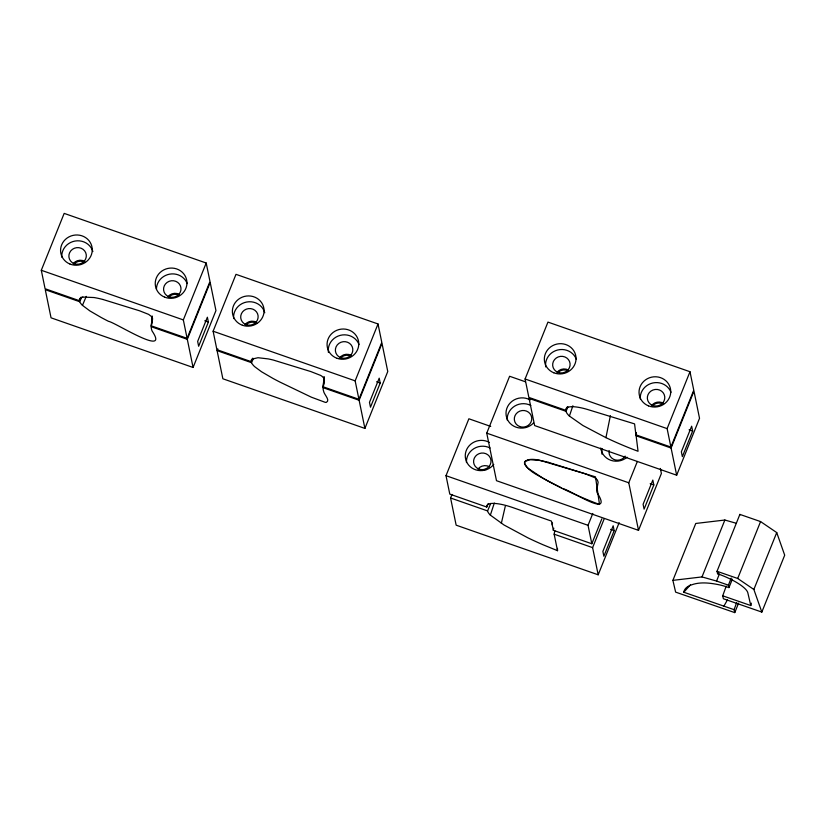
<?xml version="1.0" encoding="UTF-8"?>
<svg xmlns="http://www.w3.org/2000/svg" width="826" height="826" viewBox="0 0 826 826"><rect width="100%" height="100%" fill="white"/><g stroke="black" fill="none" stroke-linecap="round" stroke-linejoin="round"><path stroke-width="1.24" d="M324.102 376.883L323.1 388.881A86.637 22.86 21.9 0 0 323.513 390.822C323.699 394.291 330.772 400.218 326.291 402.407A5.307 1.404 21.9 0 1 325.196 402.324L311.412 397.203L279.808 382.015A111.407 29.395 21.9 0 1 272.9 378.38L261.543 371.762L254.749 366.734A28.146 7.424 21.9 0 1 253.314 365.309L252.229 363.946A31.842 8.405 21.9 0 1 251.507 362.666L217.093 350.637L217.816 348.861M82.776 297.04A33.195 8.756 21.9 0 0 79.43 300.716L45.079 288.718L41.3 270.278L64.17 213.387L206.201 263.019L209.98 281.459L187.11 338.35L151.323 325.847L152.232 316.028M252.797 358.154L251.197 361.654L216.897 349.666L213.118 331.226L235.988 274.335L378.019 323.968L381.798 342.408L358.928 399.299L323.142 386.795L324.05 376.976M635.927 434.837L634.575 423.883L589.237 410.006A30.19 7.971 21.9 0 0 565.851 410.346L528.867 397.42L525.088 378.989L547.958 322.099L689.989 371.731L693.768 390.171L670.898 447.062L635.927 434.837L636.113 432.876M676.659 475.208L671.094 448.033L693.964 391.142L699.529 418.307L676.659 475.208L534.628 425.566L529.063 398.39L566.047 411.317A30.201 7.971 21.9 0 0 569.403 416.056L582.919 425.514L605.933 437.656A107.535 28.373 21.9 0 0 634.347 449.881L638.044 451.275L636.134 435.808L636.402 432.865M79.709 301.717A30.273 7.992 21.9 0 0 82.435 305.341L89.858 310.896L101.206 317.494A111.985 29.55 21.9 0 0 108.536 321.345C114.855 322.181 170.352 358.112 152.098 331.019A90.715 23.933 21.9 0 1 151.23 326.714L152.191 316.916M552.233 524.861L552.491 522.941M151.323 325.847L152.624 318.774L151.488 316.523L148.608 314.365L139.584 310.803L102.971 299.487M323.142 386.795C324.102 383.357 325.96 378.618 321.995 376.295A6.35 1.673 21.9 0 0 320.54 375.376L310.762 371.545L273.354 360.064A43.324 11.43 21.9 0 0 268.202 358.907L258.011 357.72L252.075 359.093A34.062 8.993 21.9 0 0 251.197 361.654M601.824 518.862L591.819 543.756L553.348 530.313L553.771 528.165M452.008 494.444L450.583 497.995L487.567 510.922A30.201 7.971 21.9 0 0 490.355 515.125L504.015 524.995L527.783 537.778A110.085 29.044 21.9 0 0 543.105 544.788L557.529 550.694L554.143 534.195L554.824 530.767M605.933 437.656L610.373 415.695M501.341 523.333L505.275 506.276M726.23 586.13L722.709 595.814L750.793 605.541L751.35 603.166M490.355 515.125L494.309 503.065M569.403 416.056L572.883 405.762M735.79 523.137L724.867 520.029L695.76 523.467L672.891 580.358L675.627 592.128L734.768 612.613L734.087 609.671L736.668 602.588M187.11 338.35L183.331 319.91L206.201 263.019M193.077 367.467L187.306 339.321L210.176 282.43L215.947 310.576L193.077 367.467L51.047 317.824L45.275 289.689L79.688 301.717L81.289 298.217M208.379 322.078L198.653 346.259L197.662 341.406L207.378 317.225L208.379 322.078L204.765 320.818M358.928 399.299L355.149 380.858L378.019 323.968M364.896 428.415L359.124 400.269L382.004 343.379L387.766 371.524L364.896 428.415L222.865 378.773L217.093 350.637M380.197 383.027L370.482 407.208L369.48 402.355L379.206 378.174L380.197 383.027L376.594 381.767M553.348 530.313L551.458 521.092L512.998 507.649A30.201 7.971 21.9 0 0 486.772 507.04L449.788 494.113L446.009 475.683L468.879 418.782L490.727 426.423M660.356 468.445L661.389 473.453L638.519 530.344L496.488 480.701L486.741 433.154L509.611 376.264L525.388 381.777M591.819 543.756L588.04 525.315L592.8 513.462M450.583 497.995L456.148 525.171L598.179 574.803L592.614 547.638L604.043 519.193M638.519 530.344L628.772 482.787L637.352 461.455M614.162 530.653L603.868 556.249L602.877 551.396L613.171 525.801L614.162 530.653L610.61 529.404M598.179 574.803L619.149 522.651M670.898 447.062L667.119 428.622L689.989 371.731M653.82 484.955L644.094 509.136L643.103 504.283L652.819 480.102L653.82 484.955L650.207 483.695M692.642 431.048L682.359 456.644L681.357 451.791L691.651 426.195L692.642 431.048L689.101 429.809M672.891 580.358L701.997 576.92L724.867 520.029M750.793 605.541L747.829 592.8A30.201 7.971 21.9 0 0 717.577 573.75L717.009 571.303L739.879 514.402L760.57 521.578L776.729 532.584L784.7 555.186L761.83 612.076L723.39 598.757L722.709 595.814M701.997 576.92L716.555 581.06L719.415 573.946M687.821 586.553C697.578 581.184 709.441 582.764 719.9 584.942A30.201 7.971 21.9 0 1 728.955 587.606L728.387 585.159L731.247 578.045M761.83 612.076L753.859 589.475L737.701 578.468L760.57 521.578M734.768 612.613L738.578 603.135M753.859 589.475L776.729 532.584M717.577 573.75L718.114 572.428M728.955 587.606L732.342 579.243M567.906 406.867L566.047 411.317M565.851 410.346L567.328 406.805M490.747 503.447L487.567 510.922M82.455 305.352L86.265 296.389M488.28 503.509L486.772 507.04M79.379 300.705L80.969 297.205M251.507 362.655L253.107 359.165M723.896 606.139L727.427 599.934M734.087 609.671L683.814 592.252L690.495 584.736M82.806 297.061L94.04 297.536A43.179 11.399 21.9 0 1 102.982 299.487M548.412 462.364L585.014 473.68L594.947 477.769L597.353 479.958L598.138 482.219L596.692 490.52A86.596 22.849 21.9 0 0 597.074 492.585C614.575 520.143 570.374 489.839 563.043 488.734M717.009 571.303L737.701 578.468M716.555 581.06L728.387 585.159M525.088 378.989L667.119 428.622M636.134 435.808L671.094 448.033M41.3 270.278L183.331 319.91M213.118 331.226L355.149 380.858M486.741 433.154L628.772 482.787M151.241 326.714L187.306 339.321M323.059 387.662L359.124 400.269M446.009 475.683L588.04 525.315M554.143 534.195L592.614 547.638M561.473 487.97L553.978 484.222A111.985 29.55 21.9 0 1 546.636 480.371C539.11 475.508 528.97 472.142 524.83 463.644A34.196 9.024 21.9 0 1 525.419 461.29L529.972 459.7L539.481 460.412A43.179 11.399 21.9 0 1 548.412 462.364M739.879 514.402L740.024 515.021M557.457 548.381L557.529 550.694M683.783 592.242A104.716 27.63 21.9 0 1 687.862 586.574M493.762 464.388A15.89 15.105 -11.6 0 1 471.956 468.032A15.89 15.105 -11.6 0 1 467.877 447.424A15.89 15.105 -11.6 0 1 489.426 442.457M466.473 462.529A15.89 15.105 -11.6 0 1 473.887 448.663A15.89 15.105 -11.6 0 1 490.076 447.981M477.934 469.054A8.745 8.301 -11.6 0 1 489.467 466.773M482.157 470.283A8.745 8.301 -11.6 0 1 486.473 469.519M652.447 405.793A8.745 8.301 -11.6 0 1 662.72 403.78M557.767 372.702A8.745 8.301 -11.6 0 1 568.03 370.688M640.243 398.927A15.89 15.105 -11.6 0 1 652.881 382.965A15.89 15.105 -11.6 0 1 671.001 392.319M545.666 366.909A15.89 15.105 -11.6 0 1 557.643 350.007A15.89 15.105 -11.6 0 1 576.311 359.227M651.229 406.124A8.745 8.301 -11.6 0 1 663.918 403.604M557.013 372.361A8.745 8.301 -11.6 0 1 568.546 370.079M533.493 423.026A15.89 15.105 -11.6 0 1 511.862 424.925A15.89 15.105 -11.6 0 1 508.909 404.482A15.89 15.105 -11.6 0 1 530.158 399.939M627.048 457.201A15.89 15.105 -11.6 0 1 610.817 460.299A15.89 15.105 -11.6 0 1 600.77 448.012M507.205 420.011A15.89 15.105 -11.6 0 1 514.619 406.144A15.89 15.105 -11.6 0 1 530.808 405.463M625.158 456.117A8.745 8.301 -11.6 0 1 609.154 450.521M601.999 454.176A15.89 15.105 -11.6 0 1 602.268 448.797M245.043 324.608A8.745 8.301 -11.6 0 1 256.576 322.316M233.624 318.578A15.89 15.105 -11.6 0 1 246.664 302.027A15.89 15.105 -11.6 0 1 264.764 312.744M328.418 352.465A15.89 15.105 -11.6 0 1 340.219 335.366A15.89 15.105 -11.6 0 1 359.011 344.504M339.269 358.36A8.745 8.301 -11.6 0 1 351.267 355.407M340.488 358.03A8.745 8.301 -11.6 0 1 350.751 356.016M245.797 324.938A8.745 8.301 -11.6 0 1 256.772 323.286M73.979 263.99A8.745 8.301 -11.6 0 1 84.954 262.338M168.659 297.081A8.745 8.301 -11.6 0 1 178.932 295.068M61.764 257.134A15.89 15.105 -11.6 0 1 74.97 241.058A15.89 15.105 -11.6 0 1 92.873 251.548M156.424 289.141A15.89 15.105 -11.6 0 1 169.66 274.149A15.89 15.105 -11.6 0 1 187.213 283.607M73.225 263.659A8.745 8.301 -11.6 0 1 84.758 261.367M167.915 296.751A8.745 8.301 -11.6 0 1 179.448 294.459M528 459.917L527.318 460.206A30.201 7.971 21.9 0 0 527.897 468.228L543.302 478.46L564.375 489.488A118.469 31.264 21.9 0 0 576.145 494.929A108.774 28.703 21.9 0 0 599.5 504.48L595.494 476.85L539.182 460.113A29.602 7.806 21.9 0 0 529.714 459.514L528 459.917M478.791 469.013A8.745 8.301 -11.6 0 0 490.974 460.258A8.745 8.301 -11.6 0 0 477.149 454.713A8.745 8.301 -11.6 0 0 478.791 469.013M648.482 405.876A15.89 15.105 -11.6 0 0 670.65 389.965A15.89 15.105 -11.6 0 0 645.509 379.877A15.89 15.105 -11.6 0 0 648.482 405.876M652.55 405.411A8.745 8.301 -11.6 0 0 664.744 396.656A8.745 8.301 -11.6 0 0 650.919 391.111A8.745 8.301 -11.6 0 0 652.55 405.411M553.792 372.784A15.89 15.105 -11.6 0 0 575.959 356.873A15.89 15.105 -11.6 0 0 550.818 346.786A15.89 15.105 -11.6 0 0 553.792 372.784M557.87 372.32A8.745 8.301 -11.6 0 0 570.054 363.564A8.745 8.301 -11.6 0 0 556.228 358.019A8.745 8.301 -11.6 0 0 557.87 372.32M519.523 426.484A8.745 8.301 -11.6 0 0 531.717 417.739A8.745 8.301 -11.6 0 0 517.881 412.184A8.745 8.301 -11.6 0 0 519.523 426.484M242.39 325.238A15.89 15.105 -11.6 0 0 263.917 308.542A15.89 15.105 -11.6 0 0 238.373 299.384A15.89 15.105 -11.6 0 0 242.39 325.238M337.06 358.319A15.89 15.105 -11.6 0 0 358.608 341.644A15.89 15.105 -11.6 0 0 333.074 332.465A15.89 15.105 -11.6 0 0 337.06 358.319M245.9 324.556A8.745 8.301 -11.6 0 0 258.094 315.811A8.745 8.301 -11.6 0 0 244.269 310.256A8.745 8.301 -11.6 0 0 245.9 324.556M340.591 357.648A8.745 8.301 -11.6 0 0 352.785 348.902A8.745 8.301 -11.6 0 0 338.949 343.348A8.745 8.301 -11.6 0 0 340.591 357.648M70.014 264.072A15.89 15.105 -11.6 0 0 92.171 248.161A15.89 15.105 -11.6 0 0 67.04 238.074A15.89 15.105 -11.6 0 0 70.014 264.072M164.694 297.164A15.89 15.105 -11.6 0 0 186.862 281.253A15.89 15.105 -11.6 0 0 161.72 271.165A15.89 15.105 -11.6 0 0 164.694 297.164M74.082 263.608A8.745 8.301 -11.6 0 0 86.276 254.862A8.745 8.301 -11.6 0 0 72.451 249.307A8.745 8.301 -11.6 0 0 74.082 263.608M168.772 296.699A8.745 8.301 -11.6 0 0 180.956 287.954A8.745 8.301 -11.6 0 0 167.131 282.399A8.745 8.301 -11.6 0 0 168.772 296.699"/></g></svg>
